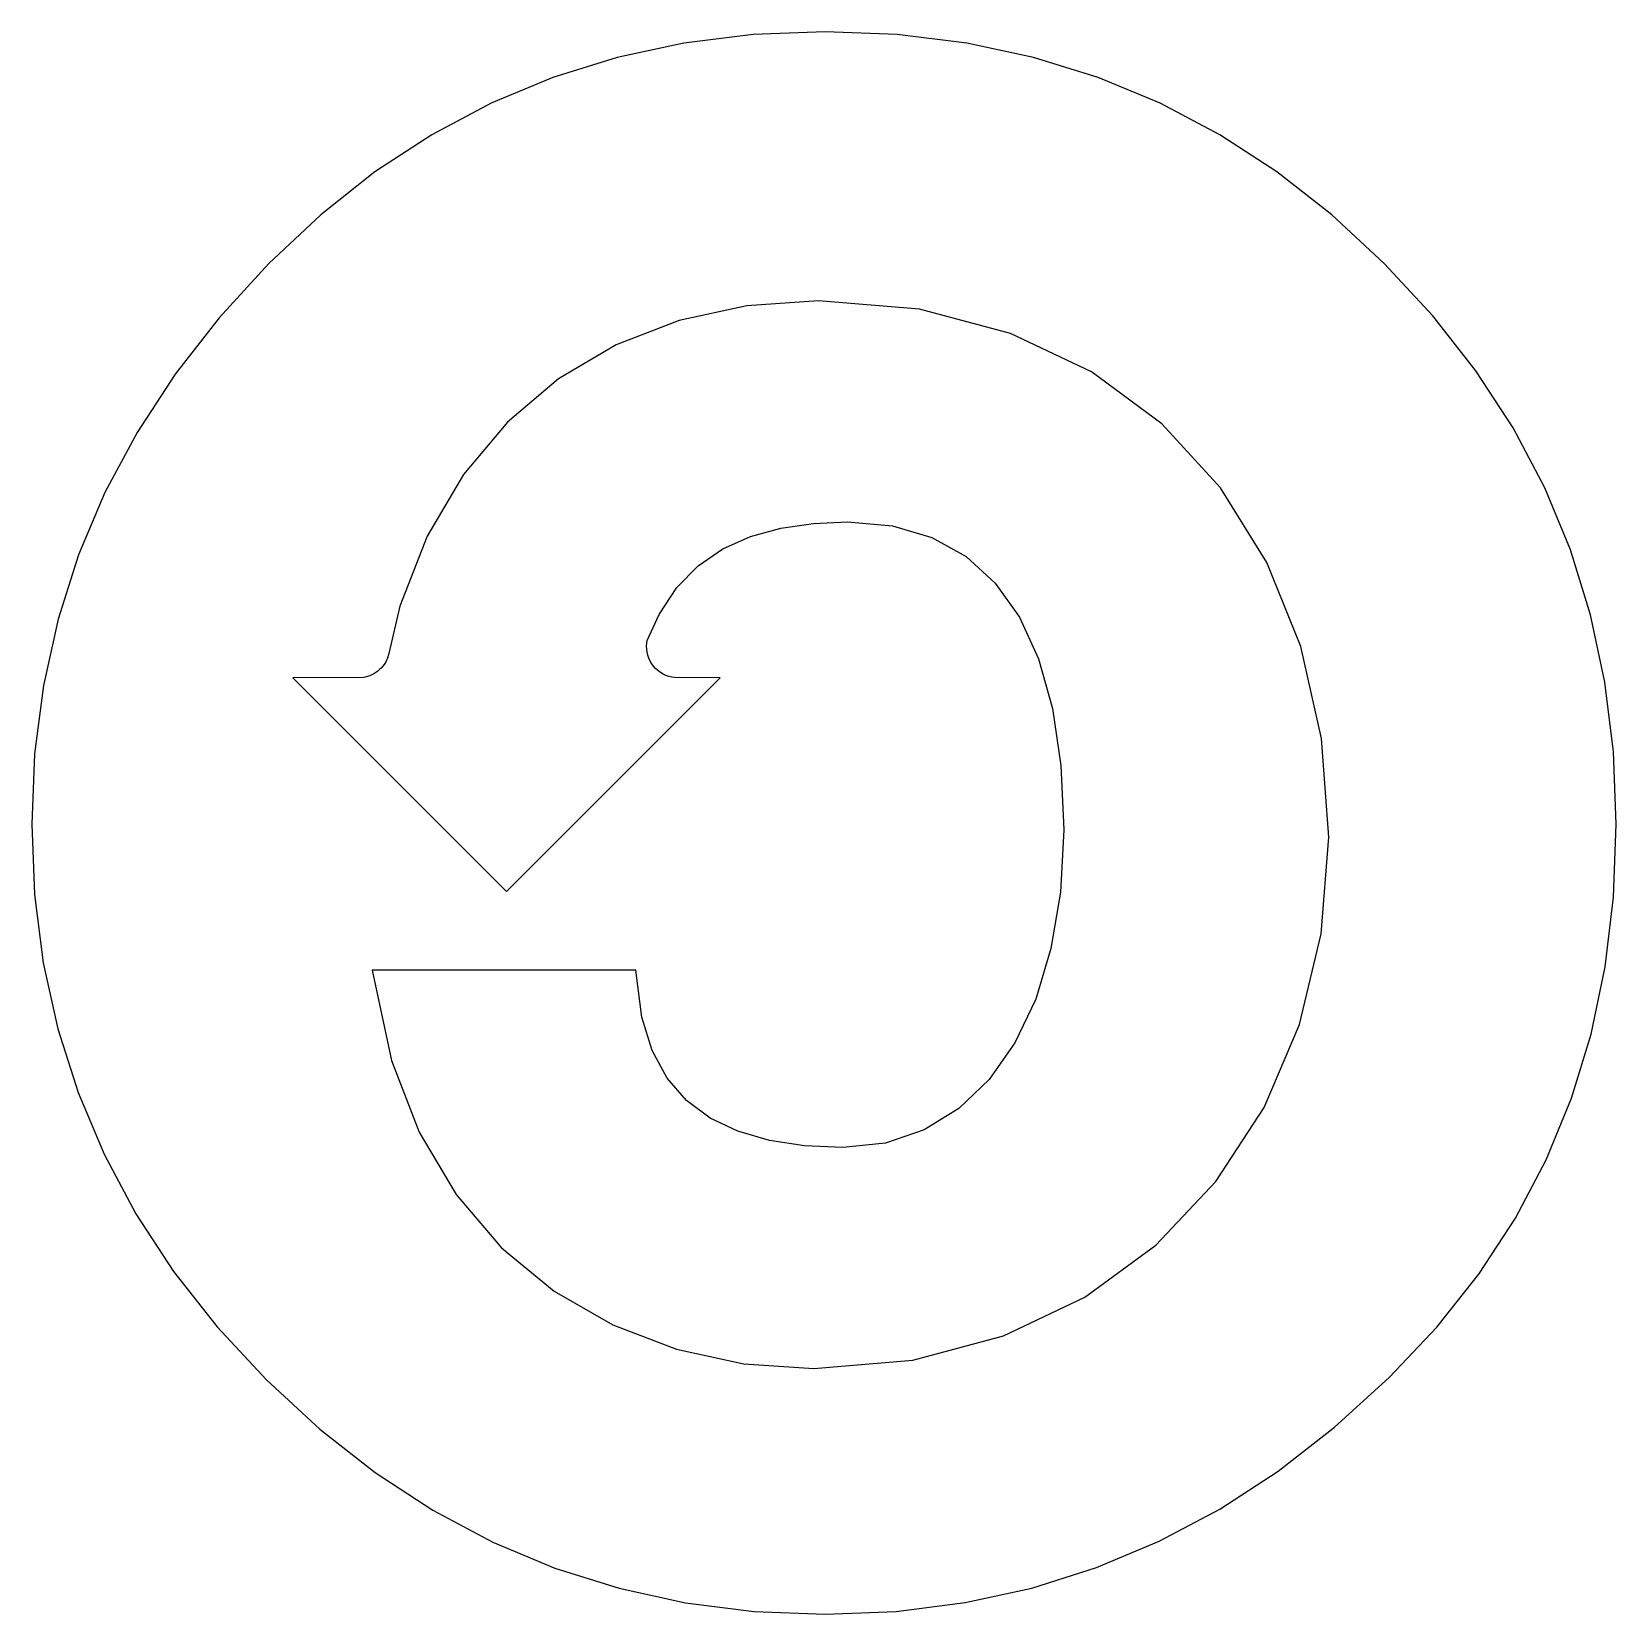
# Model space of a CAD drawing. Extents: x -47.8 to 47.8, y -47.7 to 47.7.
import ezdxf

# ---------------------------------------------------------------- set-up
doc = ezdxf.new("R2010")
doc.units = 0
doc.layers.get('0').update_dxf_attribs({"linetype": 'CONTINUOUS'})

msp = doc.modelspace()

# ---------------------------------------------------------------- linework, layer by layer
for p, q in [((-8.447, 47.018), (-12.477, 46.155)), ((-4.264, 47.536), (-8.447, 47.018)), ((0.074, 47.709), (-4.264, 47.536)), ((4.414, 47.536), (0.074, 47.709)), ((8.603, 47.018), (4.414, 47.536)), ((12.641, 46.155), (8.603, 47.018)), ((-12.477, 46.155), (-16.353, 44.948)), ((16.531, 44.948), (12.641, 46.155)), ((-16.353, 44.948), (-20.077, 43.396)), ((20.272, 43.395), (16.531, 44.948)), ((-20.077, 43.396), (-23.65, 41.499)), ((23.866, 41.498), (20.272, 43.395)), ((-23.65, 41.499), (-27.073, 39.255)), ((27.314, 39.254), (23.866, 41.498)), ((-27.073, 39.255), (-30.346, 36.666)), ((30.616, 36.664), (27.314, 39.254)), ((-30.346, 36.666), (-33.473, 33.727)), ((33.775, 33.724), (30.616, 36.664)), ((-33.473, 33.727), (-36.478, 30.455)), ((36.717, 30.569), (33.775, 33.724)), ((-4.647, 31.176), (-8.732, 30.29)), ((-0.322, 31.473), (-4.647, 31.176)), ((5.749, 30.973), (-0.322, 31.473)), ((11.248, 29.522), (5.749, 30.973)), ((-36.478, 30.455), (-39.128, 27.063)), ((-8.732, 30.29), (-12.533, 28.821)), ((39.309, 27.266), (36.717, 30.569)), ((-12.533, 28.821), (-16.002, 26.778)), ((16.134, 27.192), (11.248, 29.522)), ((-39.128, 27.063), (-41.423, 23.551)), ((-16.002, 26.778), (-19.088, 24.169)), ((20.365, 24.06), (16.134, 27.192)), ((41.555, 23.815), (39.309, 27.266)), ((-19.088, 24.169), (-21.745, 21.005)), ((23.903, 20.204), (20.365, 24.06)), ((-41.423, 23.551), (-43.363, 19.92)), ((43.454, 20.213), (41.555, 23.815)), ((-21.745, 21.005), (-23.924, 17.3)), ((26.711, 15.706), (23.903, 20.204)), ((45.008, 16.462), (43.454, 20.213)), ((-43.363, 19.92), (-44.951, 16.167)), ((-23.924, 17.3), (-25.58, 13.066)), ((-6.105, 16.524), (-4.433, 17.27)), ((-4.433, 17.27), (-2.601, 17.774)), ((-2.601, 17.774), (-0.635, 18.059)), ((-0.635, 18.059), (1.423, 18.148)), ((1.423, 18.148), (4.127, 17.912)), ((4.127, 17.912), (6.501, 17.215)), ((6.501, 17.215), (8.564, 16.067)), ((-7.592, 15.512), (-6.105, 16.524)), ((46.217, 12.558), (45.008, 16.462)), ((-44.951, 16.167), (-46.185, 12.292)), ((-8.878, 14.206), (-7.592, 15.512)), ((8.564, 16.067), (10.323, 14.469)), ((28.757, 10.644), (26.711, 15.706)), ((10.323, 14.469), (11.783, 12.413)), ((-9.946, 12.562), (-8.878, 14.206)), ((-25.58, 13.066), (-26.234, 10.216)), ((-10.655, 11.002), (-9.946, 12.562)), ((47.081, 8.501), (46.217, 12.558)), ((-46.185, 12.292), (-47.067, 8.294)), ((11.783, 12.413), (12.936, 9.894)), ((-10.693, 10.669), (-10.68, 10.856)), ((-10.687, 10.482), (-10.693, 10.669)), ((-10.68, 10.856), (-10.655, 11.002)), ((30.007, 5.098), (28.757, 10.644)), ((-26.518, 9.564), (-26.602, 9.451)), ((-26.442, 9.684), (-26.518, 9.564)), ((-26.376, 9.808), (-26.442, 9.684)), ((-26.32, 9.937), (-26.376, 9.808)), ((-26.273, 10.07), (-26.32, 9.937)), ((-26.234, 10.216), (-26.273, 10.07)), ((-10.663, 10.296), (-10.687, 10.482)), ((-10.62, 10.114), (-10.663, 10.296)), ((-10.559, 9.936), (-10.62, 10.114)), ((-10.481, 9.766), (-10.559, 9.936)), ((-10.387, 9.604), (-10.481, 9.766)), ((-10.276, 9.453), (-10.387, 9.604)), ((12.936, 9.894), (13.772, 6.912)), ((-27.772, 8.771), (-32.025, 8.754)), ((-32.025, 8.754), (-19.147, -4.122)), ((-27.659, 8.792), (-27.772, 8.771)), ((-27.522, 8.828), (-27.659, 8.792)), ((-27.389, 8.874), (-27.522, 8.828)), ((-27.259, 8.93), (-27.389, 8.874)), ((-27.135, 8.995), (-27.259, 8.93)), ((-27.015, 9.07), (-27.135, 8.995)), ((-26.901, 9.153), (-27.015, 9.07)), ((-26.794, 9.245), (-26.901, 9.153)), ((-26.694, 9.344), (-26.794, 9.245)), ((-26.602, 9.451), (-26.694, 9.344)), ((-19.147, -4.122), (-6.262, 8.756)), ((-10.152, 9.313), (-10.276, 9.453)), ((-10.014, 9.186), (-10.152, 9.313)), ((-9.864, 9.074), (-10.014, 9.186)), ((-9.703, 8.977), (-9.864, 9.074)), ((-9.534, 8.897), (-9.703, 8.977)), ((-9.357, 8.833), (-9.534, 8.897)), ((-9.176, 8.788), (-9.357, 8.833)), ((-9.001, 8.763), (-9.176, 8.788)), ((-6.262, 8.756), (-9.001, 8.763)), ((-47.067, 8.294), (-47.596, 4.172)), ((47.6, 4.291), (47.081, 8.501)), ((13.772, 6.912), (14.281, 3.473)), ((30.431, -0.859), (30.007, 5.098)), ((-47.596, 4.172), (-47.773, -0.074)), ((47.773, -0.074), (47.6, 4.291)), ((14.281, 3.473), (14.452, -0.414)), ((-47.773, -0.074), (-47.598, -4.318)), ((14.452, -0.414), (14.257, -4.166)), ((29.982, -6.692), (30.431, -0.859)), ((47.604, -4.463), (47.773, -0.074)), ((-47.598, -4.318), (-47.074, -8.429)), ((14.257, -4.166), (13.686, -7.575)), ((47.096, -8.679), (47.604, -4.463)), ((13.686, -7.575), (12.764, -10.614)), ((28.667, -12.152), (29.982, -6.692)), ((-47.074, -8.429), (-46.201, -12.408)), ((-11.345, -8.868), (-27.235, -8.868)), ((-27.235, -8.868), (-26.081, -14.317)), ((-10.975, -11.714), (-11.345, -8.868)), ((46.25, -12.723), (47.096, -8.679)), ((12.764, -10.614), (11.515, -13.252)), ((-46.201, -12.408), (-44.98, -16.257)), ((-10.357, -13.717), (-10.975, -11.714)), ((26.533, -17.157), (28.667, -12.152)), ((11.515, -13.252), (9.964, -15.462)), ((45.067, -16.596), (46.25, -12.723)), ((-26.081, -14.317), (-24.414, -18.644)), ((-9.454, -15.376), (-10.357, -13.717)), ((-8.286, -16.723), (-9.454, -15.376)), ((9.964, -15.462), (8.135, -17.22)), ((-44.98, -16.257), (-43.409, -19.976)), ((-6.863, -17.787), (-8.286, -16.723)), ((23.63, -21.622), (26.533, -17.157)), ((43.546, -20.298), (45.067, -16.596)), ((-5.194, -18.589), (-6.863, -17.787)), ((8.135, -17.22), (6.047, -18.507)), ((-24.414, -18.644), (-22.178, -22.408)), ((-3.29, -19.146), (-5.194, -18.589)), ((6.047, -18.507), (3.713, -19.299)), ((-43.409, -19.976), (-41.489, -23.568)), ((-1.17, -19.469), (-3.29, -19.146)), ((1.128, -19.572), (-1.17, -19.469)), ((3.713, -19.299), (1.128, -19.572)), ((41.687, -23.831), (43.546, -20.298)), ((20.008, -25.462), (23.63, -21.622)), ((-22.178, -22.408), (-19.44, -25.604)), ((-41.489, -23.568), (-39.218, -27.032)), ((39.489, -27.196), (41.687, -23.831)), ((-19.44, -25.604), (-16.268, -28.225)), ((15.718, -28.592), (20.008, -25.462)), ((-39.218, -27.032), (-36.596, -30.369)), ((36.951, -30.394), (39.489, -27.196)), ((-16.268, -28.225), (-12.733, -30.266)), ((10.814, -30.929), (15.718, -28.592)), ((-36.596, -30.369), (-33.623, -33.579)), ((-12.733, -30.266), (-8.901, -31.725)), ((34.069, -33.428), (36.951, -30.394)), ((5.349, -32.39), (10.814, -30.929)), ((-8.901, -31.725), (-4.842, -32.602)), ((-0.617, -32.895), (5.349, -32.39)), ((-4.842, -32.602), (-0.617, -32.895)), ((30.79, -36.43), (34.069, -33.428)), ((-33.623, -33.579), (-30.408, -36.548)), ((-30.408, -36.548), (-27.061, -39.165)), ((27.389, -39.076), (30.79, -36.43)), ((-27.061, -39.165), (-23.584, -41.432)), ((23.864, -41.367), (27.389, -39.076)), ((-23.584, -41.432), (-19.976, -43.35)), ((20.215, -43.305), (23.864, -41.367)), ((-19.976, -43.35), (-16.234, -44.918)), ((16.44, -44.89), (20.215, -43.305)), ((12.54, -46.123), (16.44, -44.89)), ((-16.234, -44.918), (-12.36, -46.139)), ((-12.36, -46.139), (-8.351, -47.01)), ((8.513, -47.004), (12.54, -46.123)), ((-8.351, -47.01), (-4.207, -47.534)), ((-4.207, -47.534), (0.074, -47.709)), ((0.074, -47.709), (4.358, -47.532)), ((4.358, -47.532), (8.513, -47.004))]:
    msp.add_line(p, q)

doc.saveas('drawing.dxf')
